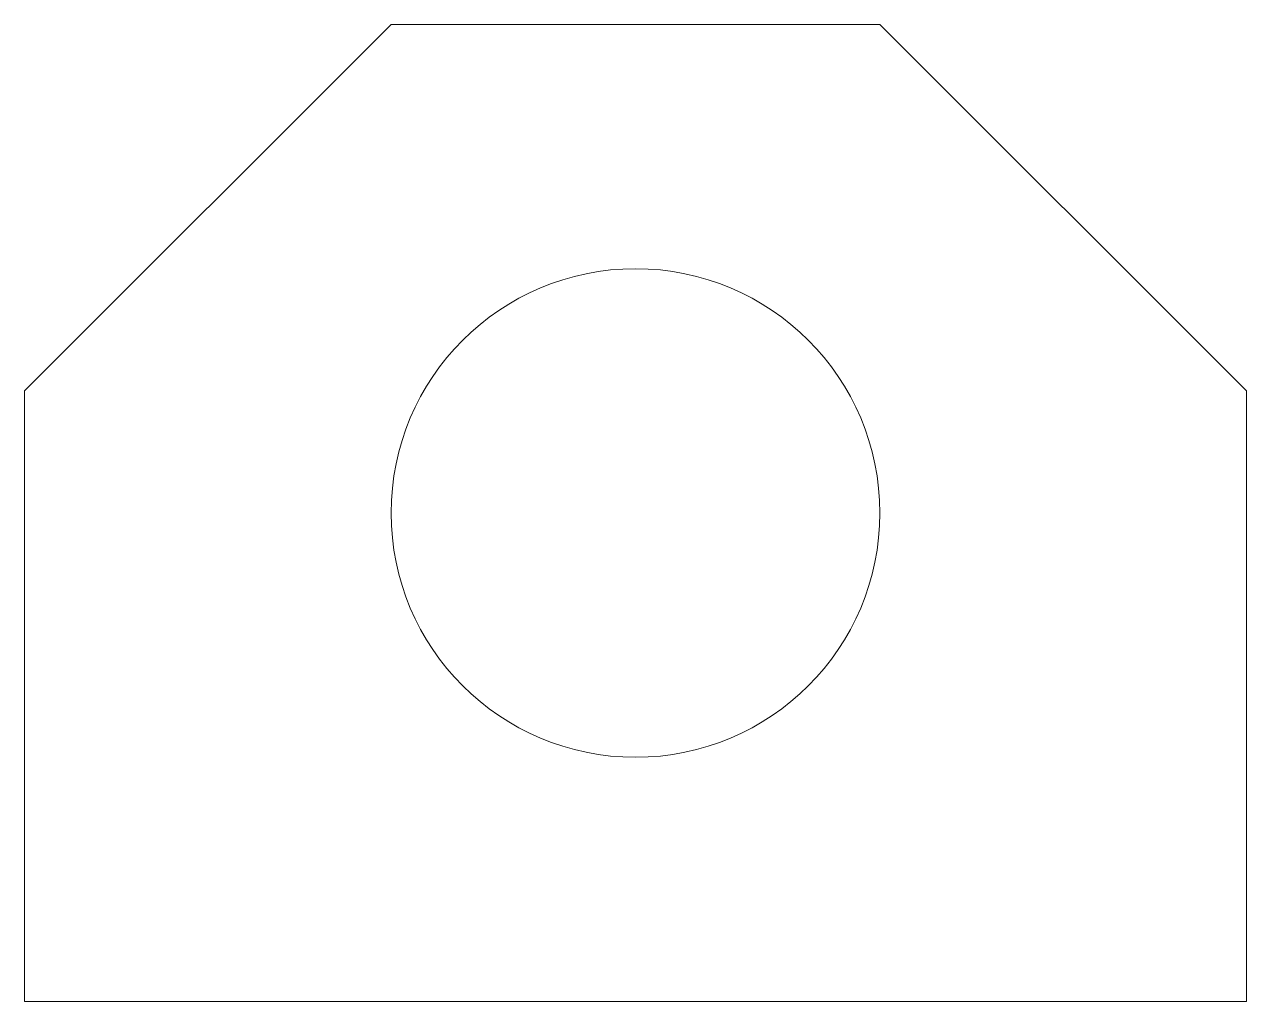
# Model space of a CAD drawing. Header units: millimetres. Extents: x -25 to 25, y 0 to 40.
import ezdxf

# ---------------------------------------------------------------- set-up
doc = ezdxf.new("R2010")
doc.units = ezdxf.units.MM

msp = doc.modelspace()

# ---------------------------------------------------------------- linework, layer by layer
at = {"color": 7, "linetype": 'Continuous', "lineweight": 15}
for p, q in [((-10, 40), (-25, 25)), ((10, 40), (-10, 40)), ((25, 25), (10, 40)), ((-25, 25), (-25, 0)), ((25, 0), (25, 25)), ((-25, 0), (25, 0))]:
    msp.add_line(p, q, dxfattribs=at)
msp.add_circle((0, 20), 10, dxfattribs=at)

doc.saveas('drawing.dxf')
